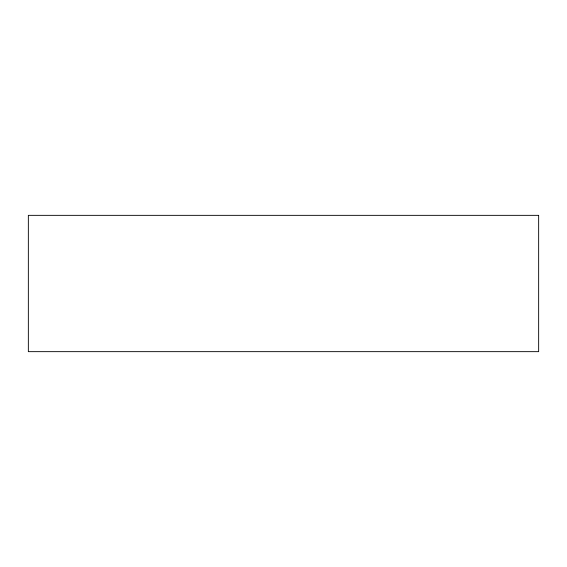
<?xml version="1.0" encoding="UTF-8"?>
<svg xmlns="http://www.w3.org/2000/svg" width="567" height="567" viewBox="0 0 567 567"><rect width="100%" height="100%" fill="white"/><g stroke="black" fill="none" stroke-linecap="round" stroke-linejoin="round"><path stroke-width="0.85" d="M538.65 215.347L28.35 215.347L28.35 351.653L538.65 351.653L538.65 215.347"/></g></svg>
